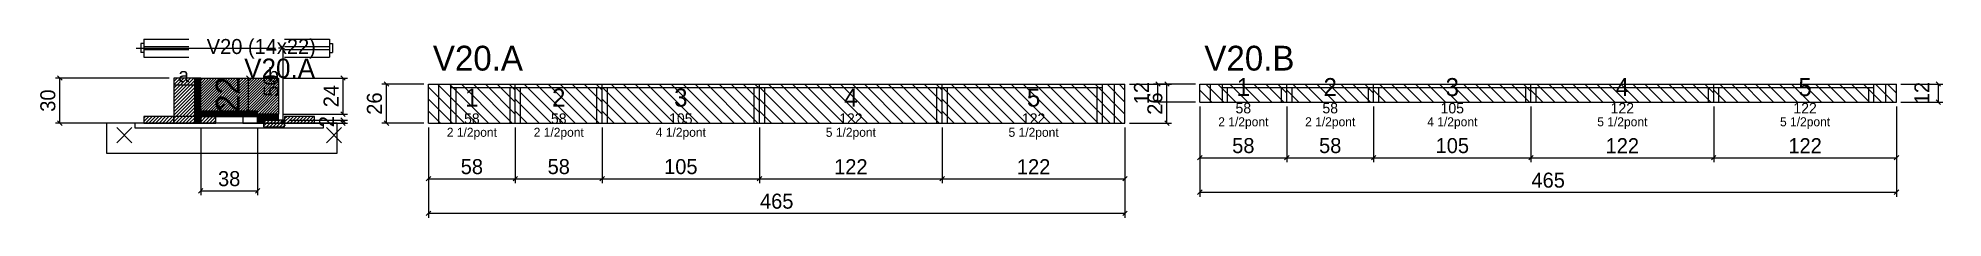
# Model space of a CAD drawing. Extents: x -69 to 1203, y -89 to 31.
import ezdxf
from ezdxf.enums import TextEntityAlignment as Align

# ---------------------------------------------------------------- set-up
doc = ezdxf.new("R2010")
doc.units = 0
for name, color, linetype in [('5', 5, 'Continuous'), ('barrote', 126, 'Continuous'), ('CONCRETO', 251, 'Continuous'), ('COTA', 241, 'Continuous'), ('Cota Seção (2x)', 241, 'Continuous'), ('detalhes', 7, 'Continuous'), ('Hachura', 251, 'Continuous'), ('Madeira', 126, 'Continuous'), ('NOMENCLATURA', 7, 'Continuous'), ('Painéis', 200, 'Continuous'), ('presilha', 224, 'Continuous'), ('Reaproveitamento', 30, 'Continuous'), ('SARR_2.2x7', 40, 'Continuous'), ('SARR_3.5x7', 81, 'Continuous'), ('SCO-___-LAJ', 224, 'Continuous'), ('TENSOR', 224, 'Continuous'), ('texto', 7, 'Continuous'), ('Texto Seção', 7, 'Continuous')]:
    doc.layers.add(name, color=color, linetype=linetype)
doc.dimstyles.new('PAINEL', dxfattribs={"dimtxt": 10, "dimasz": 3, "dimexe": 3, "dimexo": 3, "dimgap": 3, "dimtad": 1, "dimblk": 'OBLIQUE', "dimblk1": 'OBLIQUE', "dimcen": 2.5, "dimclrd": 4, "dimclre": 4, "dimclrt": 240, "dimazin": 3, "dimtfac": 1, "dimtmove": 0, "dimatfit": 3})
doc.dimstyles.new('SECAO2X', dxfattribs={"dimtxt": 16, "dimasz": 3, "dimexe": 3, "dimexo": 3, "dimgap": 3, "dimtad": 1, "dimblk": 'OBLIQUE', "dimblk1": 'OBLIQUE', "dimcen": 2.5, "dimclrd": 4, "dimclre": 4, "dimclrt": 240, "dimazin": 3, "dimtfac": 1, "dimtmove": 0, "dimatfit": 3})

# ---------------------------------------------------------------- blocks, each defined once
blk = doc.blocks.new('_OBLIQUE')
at = {"color": 0, "linetype": 'BYBLOCK'}
blk.add_line((-0.5, -0.5), (0.5, 0.5), dxfattribs=at)

msp = doc.modelspace()

# ---------------------------------------------------------------- hatches: boundary and pattern name
at = {"layer": 'COTA'}
h = msp.add_hatch(dxfattribs=at)
h.set_pattern_fill('ANSI31', scale=0.4)
h.paths.add_polyline_path([(40, -18), (40, 4), (92, 4), (92, -20), (78, -20), (78, -18)])
at = {"layer": 'Hachura'}
h = msp.add_hatch(dxfattribs=at)
h.set_pattern_fill('ANSI31', scale=0.5)
h.paths.add_polyline_path([(22, -26), (36, -26), (36, 4), (22, 4)])
h = msp.add_hatch(dxfattribs=at)
h.set_pattern_fill('ANSI31', scale=0.5)
h.paths.add_polyline_path([(22, -0.4), (36, -0.4), (36, 4), (22, 4)])
h = msp.add_hatch(dxfattribs=at)
h.set_pattern_fill('SOLID')
h.paths.add_polyline_path([(36, -26), (40, -26), (40, 4), (36, 4)])
h = msp.add_hatch(dxfattribs=at)
h.set_pattern_fill('ANSI31', scale=0.5)
h.paths.add_polyline_path([(2, -26), (22, -26), (22, -21.6), (2, -21.6)])
h = msp.add_hatch(dxfattribs=at)
h.set_pattern_fill('SOLID')
h.paths.add_polyline_path([(40, -21.6), (78, -21.6), (78, -18), (40, -18)])
h = msp.add_hatch(dxfattribs=at)
h.set_pattern_fill('ANSI31', scale=0.5)
h.paths.add_polyline_path([(40, -26), (50, -26), (50, -21.6), (40, -21.6)])
h = msp.add_hatch(dxfattribs=at)
h.set_pattern_fill('SOLID')
h.paths.add_polyline_path([(78, -24), (92, -24), (92, -20), (78, -20)])
h = msp.add_hatch(dxfattribs=at)
h.set_pattern_fill('SOLID')
h.paths.add_polyline_path([(78, -26), (82, -26), (82, -24), (78, -24)])
h = msp.add_hatch(dxfattribs=at)
h.set_pattern_fill('ANSI31', scale=0.5)
h.paths.add_polyline_path([(82, -26), (96, -26), (96, -24), (82, -24)])
h = msp.add_hatch(dxfattribs=at)
h.set_pattern_fill('ANSI31', scale=0.5)
h.paths.add_polyline_path([(82, -28.4), (96, -28.4), (96, -24), (82, -24)])
h = msp.add_hatch(dxfattribs=at)
h.set_pattern_fill('ANSI31', scale=0.5)
h.paths.add_polyline_path([(96, -26), (116, -26), (116, -21.6), (96, -21.6)])

# ---------------------------------------------------------------- linework, layer by layer
for p, q in [((0, 27), (0, 21)), ((2, 27), (0, 27)), ((2, 30), (32, 30)), ((2, 30), (2, 18)), ((96, 30), (126, 30)), ((126, 30), (126, 18)), ((126, 27), (128, 27)), ((128, 27), (128, 21)), ((2, 21), (0, 21)), ((2, 25), (32, 25)), ((2, 23), (32, 23)), ((2, 18), (32, 18)), ((96, 25), (126, 25)), ((96, 23), (126, 23)), ((96, 18), (126, 18)), ((126, 21), (128, 21))]:
    msp.add_line(p, q)
at = {"layer": 'barrote'}
msp.add_lwpolyline([(-23, -46), (131, -46), (131, -26), (-23, -26)], close=True, dxfattribs=at)
at = {"layer": 'CONCRETO'}
msp.add_lwpolyline([(40, -18), (40, 4), (92, 4), (92, -20), (78, -20), (78, -18)], close=True, dxfattribs=at)
at = {"layer": 'Madeira'}
for points in [[(22, -26), (36, -26), (36, 4), (22, 4)], [(22, -0.4), (36, -0.4), (36, 4), (22, 4)], [(2, -26), (22, -26), (22, -21.6), (2, -21.6)], [(22, -26), (36, -26), (36, -21.6), (22, -21.6)], [(40, -26), (50, -26), (50, -21.6), (40, -21.6)], [(68, -26), (78, -26), (78, -21.6), (68, -21.6)], [(82, -26), (96, -26), (96, -24), (82, -24)], [(82, -28.4), (96, -28.4), (96, -24), (82, -24)], [(96, -26), (116, -26), (116, -21.6), (96, -21.6)]]:
    msp.add_lwpolyline(points, close=True, dxfattribs=at)
at = {"layer": 'Painéis'}
for p, q in [((192, 0), (250, 0)), ((192, -26), (192, 0)), ((250, -26), (250, 0)), ((250, -26), (250, 0)), ((250, 0), (308, 0)), ((250, -26), (250, 0)), ((308, -26), (308, 0)), ((308, -26), (308, 0)), ((308, 0), (413, 0)), ((308, -26), (308, 0)), ((413, -26), (413, 0)), ((413, -26), (413, 0)), ((413, 0), (535, 0)), ((413, -26), (413, 0)), ((535, -26), (535, 0)), ((535, -26), (535, 0)), ((535, 0), (657, 0)), ((535, -26), (535, 0)), ((657, -26), (657, 0)), ((707, 0), (765, 0)), ((707, -12), (707, 0)), ((765, -12), (765, 0)), ((765, -12), (765, 0)), ((765, 0), (823, 0)), ((765, -12), (765, 0)), ((823, -12), (823, 0)), ((823, -12), (823, 0)), ((823, 0), (928, 0)), ((823, -12), (823, 0)), ((928, -12), (928, 0)), ((928, -12), (928, 0)), ((928, 0), (1050, 0)), ((928, -12), (928, 0)), ((1050, -12), (1050, 0)), ((1050, -12), (1050, 0)), ((1050, 0), (1172, 0)), ((1050, -12), (1050, 0)), ((1172, -12), (1172, 0)), ((707, -12), (765, -12)), ((765, -12), (823, -12)), ((823, -12), (928, -12)), ((928, -12), (1050, -12)), ((1050, -12), (1172, -12)), ((192, -26), (250, -26)), ((250, -26), (308, -26)), ((308, -26), (413, -26)), ((413, -26), (535, -26)), ((535, -26), (657, -26))]:
    msp.add_line(p, q, dxfattribs=at)
for points in [[(36, -26), (40, -26), (40, 4), (36, 4)], [(40, -21.6), (78, -21.6), (78, -18), (40, -18)], [(78, -24), (92, -24), (92, -20), (78, -20)], [(78, -26), (82, -26), (82, -24), (78, -24)]]:
    msp.add_lwpolyline(points, close=True, dxfattribs=at)
at = {"layer": 'presilha'}
for p, q in [((-16, -39), (-6, -29)), ((-16, -29), (-6, -39)), ((124, -39), (134, -29)), ((124, -29), (134, -39))]:
    msp.add_line(p, q, dxfattribs=at)
at = {"layer": 'Reaproveitamento', "color": 30}
for p, q in [((224, -26), (198, 0)), ((232, -26), (206, 0)), ((240, -26), (214, 0)), ((248, -26), (222, 0)), ((250, -20), (230, 0)), ((250, -12), (238, 0)), ((250, -4), (246, 0)), ((282, -26), (256, 0)), ((290, -26), (264, 0)), ((298, -26), (272, 0)), ((306, -26), (280, 0)), ((308, -20), (288, 0)), ((308, -12), (296, 0)), ((308, -4), (304, 0)), ((340, -26), (314, 0)), ((348, -26), (322, 0)), ((356, -26), (330, 0)), ((364, -26), (338, 0)), ((372, -26), (346, 0)), ((380, -26), (354, 0)), ((388, -26), (362, 0)), ((396, -26), (370, 0)), ((404, -26), (378, 0)), ((412, -26), (386, 0)), ((413, -19), (394, 0)), ((413, -11), (402, 0)), ((413, -3), (410, 0)), ((445, -26), (419, 0)), ((453, -26), (427, 0)), ((461, -26), (435, 0)), ((469, -26), (443, 0)), ((477, -26), (451, 0)), ((485, -26), (459, 0)), ((493, -26), (467, 0)), ((501, -26), (475, 0)), ((509, -26), (483, 0)), ((517, -26), (491, 0)), ((525, -26), (499, 0)), ((533, -26), (507, 0)), ((535, -20), (515, 0)), ((535, -12), (523, 0)), ((535, -4), (531, 0)), ((567, -26), (541, 0)), ((575, -26), (549, 0)), ((583, -26), (557, 0)), ((591, -26), (565, 0)), ((599, -26), (573, 0)), ((607, -26), (581, 0)), ((615, -26), (589, 0)), ((623, -26), (597, 0)), ((631, -26), (605, 0)), ((639, -26), (613, 0)), ((647, -26), (621, 0)), ((655, -26), (629, 0)), ((657, -20), (637, 0)), ((657, -12), (645, 0)), ((657, -4), (653, 0)), ((723, -12), (711, 0)), ((731, -12), (719, 0)), ((739, -12), (727, 0)), ((747, -12), (735, 0)), ((755, -12), (743, 0)), ((763, -12), (751, 0)), ((765, -6), (759, 0)), ((781, -12), (769, 0)), ((789, -12), (777, 0)), ((797, -12), (785, 0)), ((805, -12), (793, 0)), ((813, -12), (801, 0)), ((821, -12), (809, 0)), ((823, -6), (817, 0)), ((839, -12), (827, 0)), ((847, -12), (835, 0)), ((855, -12), (843, 0)), ((863, -12), (851, 0)), ((871, -12), (859, 0)), ((879, -12), (867, 0)), ((887, -12), (875, 0)), ((895, -12), (883, 0)), ((903, -12), (891, 0)), ((911, -12), (899, 0)), ((919, -12), (907, 0)), ((927, -12), (915, 0)), ((928, -5), (923, 0)), ((944, -12), (932, 0)), ((952, -12), (940, 0)), ((960, -12), (948, 0)), ((968, -12), (956, 0)), ((976, -12), (964, 0)), ((984, -12), (972, 0)), ((992, -12), (980, 0)), ((1000, -12), (988, 0)), ((1008, -12), (996, 0)), ((1016, -12), (1004, 0)), ((1024, -12), (1012, 0)), ((1032, -12), (1020, 0)), ((1040, -12), (1028, 0)), ((1048, -12), (1036, 0)), ((1050, -6), (1044, 0)), ((1066, -12), (1054, 0)), ((1074, -12), (1062, 0)), ((1082, -12), (1070, 0)), ((1090, -12), (1078, 0)), ((1098, -12), (1086, 0)), ((1106, -12), (1094, 0)), ((1114, -12), (1102, 0)), ((1122, -12), (1110, 0)), ((1130, -12), (1118, 0)), ((1138, -12), (1126, 0)), ((1146, -12), (1134, 0)), ((1154, -12), (1142, 0)), ((1162, -12), (1150, 0)), ((1170, -12), (1158, 0)), ((1172, -6), (1166, 0)), ((216, -26), (192, -2)), ((208, -26), (192, -10)), ((274, -26), (250, -2)), ((266, -26), (250, -10)), ((332, -26), (308, -2)), ((324, -26), (308, -10)), ((437, -26), (413, -2)), ((429, -26), (413, -10)), ((559, -26), (535, -2)), ((551, -26), (535, -10)), ((715, -12), (707, -4)), ((707, -12), (707, -12)), ((773, -12), (765, -4)), ((765, -12), (765, -12)), ((831, -12), (823, -4)), ((823, -12), (823, -12)), ((936, -12), (928, -4)), ((928, -12), (928, -12)), ((1058, -12), (1050, -4)), ((1050, -12), (1050, -12)), ((200, -26), (192, -18)), ((258, -26), (250, -18)), ((316, -26), (308, -18)), ((421, -26), (413, -18)), ((543, -26), (535, -18)), ((192, -26), (192, -26)), ((250, -26), (250, -26)), ((308, -26), (308, -26)), ((413, -26), (413, -26)), ((535, -26), (535, -26))]:
    msp.add_line(p, q, dxfattribs=at)
at = {"layer": 'SARR_2.2x7'}
for p, q in [((199, -26), (199, 0)), ((650, -26), (650, 0)), ((714, -12), (714, 0)), ((1165, -12), (1165, 0)), ((207, -2.2), (250, -2.2)), ((250, -2.2), (308, -2.2)), ((308, -2.2), (413, -2.2)), ((413, -2.2), (535, -2.2)), ((535, -2.2), (642, -2.2)), ((722, -2.2), (765, -2.2)), ((765, -2.2), (823, -2.2)), ((823, -2.2), (928, -2.2)), ((928, -2.2), (1050, -2.2)), ((1050, -2.2), (1157, -2.2))]:
    msp.add_line(p, q, dxfattribs=at)
at = {"layer": 'SARR_3.5x7'}
for p, q in [((207, -26), (207, 0)), ((250, -26), (250, 0)), ((250, -26), (250, 0)), ((308, -26), (308, 0)), ((308, -26), (308, 0)), ((413, -26), (413, 0)), ((413, -26), (413, 0)), ((535, -26), (535, 0)), ((535, -26), (535, 0)), ((642, -26), (642, 0)), ((722, -12), (722, 0)), ((765, -12), (765, 0)), ((765, -12), (765, 0)), ((823, -12), (823, 0)), ((823, -12), (823, 0)), ((928, -12), (928, 0)), ((928, -12), (928, 0)), ((1050, -12), (1050, 0)), ((1050, -12), (1050, 0)), ((1157, -12), (1157, 0)), ((210.5, -26), (210.5, -2.2)), ((246.5, -26), (246.5, -2.2)), ((253.5, -26), (253.5, -2.2)), ((304.5, -26), (304.5, -2.2)), ((311.5, -26), (311.5, -2.2)), ((409.5, -26), (409.5, -2.2)), ((416.5, -26), (416.5, -2.2)), ((531.5, -26), (531.5, -2.2)), ((538.5, -26), (538.5, -2.2)), ((638.5, -26), (638.5, -2.2)), ((722, -12), (725.5, -12)), ((725.5, -12), (725.5, -2.2)), ((761.5, -12), (761.5, -2.2)), ((761.5, -12), (765, -12)), ((765, -12), (768.5, -12)), ((768.5, -12), (768.5, -2.2)), ((819.5, -12), (819.5, -2.2)), ((819.5, -12), (823, -12)), ((823, -12), (826.5, -12)), ((826.5, -12), (826.5, -2.2)), ((924.5, -12), (924.5, -2.2)), ((924.5, -12), (928, -12)), ((928, -12), (931.5, -12)), ((931.5, -12), (931.5, -2.2)), ((1046.5, -12), (1046.5, -2.2)), ((1046.5, -12), (1050, -12)), ((1050, -12), (1053.5, -12)), ((1053.5, -12), (1053.5, -2.2)), ((1153.5, -12), (1153.5, -2.2)), ((1153.5, -12), (1157, -12)), ((207, -26), (210.5, -26)), ((246.5, -26), (250, -26)), ((250, -26), (253.5, -26)), ((304.5, -26), (308, -26)), ((308, -26), (311.5, -26)), ((409.5, -26), (413, -26)), ((413, -26), (416.5, -26)), ((531.5, -26), (535, -26)), ((535, -26), (538.5, -26)), ((638.5, -26), (642, -26))]:
    msp.add_line(p, q, dxfattribs=at)
at = {"layer": 'SCO-___-LAJ'}
msp.add_lwpolyline([(-4, -29.2), (122, -29.2), (122, -26), (-4, -26)], close=True, dxfattribs=at)
at = {"layer": 'TENSOR'}
msp.add_line((-3, 24), (90, 24), dxfattribs=at)

# ---------------------------------------------------------------- texts
at = {"layer": '5'}
for s, height, p in [('1', 12, (736, -2)), ('2', 12, (794, -2)), ('3', 12, (875.5, -2)), ('4', 12, (989, -2)), ('5', 12, (1111, -2)), ('1', 12, (221, -9)), ('2', 12, (279, -9)), ('3', 12, (360.5, -9)), ('4', 12, (474, -9)), ('5', 12, (596, -9)), ('58', 7, (736, -16)), ('58', 7, (794, -16)), ('105', 7, (875.5, -16)), ('122', 7, (989, -16)), ('122', 7, (1111, -16)), ('58', 7, (221, -23)), ('58', 7, (279, -23)), ('105', 7, (360.5, -23)), ('122', 7, (474, -23)), ('122', 7, (596, -23))]:
    msp.add_text(s, height=height, dxfattribs=at).set_placement(p, align=Align.MIDDLE_CENTER)
at = {"layer": 'detalhes'}
for s, p in [('a', (25, 1.3)), ('b', (85, 1.3)), ('c', (50, -15.5))]:
    msp.add_text(s, height=9.6, dxfattribs=at).set_placement(p)
at = {"layer": 'NOMENCLATURA'}
for s, p in [('V20.A', (195, 9)), ('V20.B', (710, 9))]:
    msp.add_text(s, height=16.5, dxfattribs=at).set_placement(p)
at = {"layer": 'texto', "char_height": 6, "attachment_point": 5}
for s, insert in [('2 1/2pont', (736, -26)), ('2 1/2pont', (794, -26)), ('4 1/2pont', (875.5, -26)), ('5 1/2pont', (989, -26)), ('5 1/2pont', (1111, -26)), ('2 1/2pont', (221, -33)), ('2 1/2pont', (279, -33)), ('4 1/2pont', (360.5, -33)), ('5 1/2pont', (474, -33)), ('5 1/2pont', (596, -33))]:
    msp.add_mtext(s, dxfattribs=dict(at, insert=insert))
at = {"layer": 'Texto Seção'}
for s, height, p in [('V20 (14x22)', 10, (44, 20)), ('V20.A', 13, (69, 4))]:
    msp.add_text(s, height=height, dxfattribs=at).set_placement(p)

# ---------------------------------------------------------------- dimensions: what is measured, and where the dimension line sits
at = {"layer": 'COTA'}
for base, p1, p2 in [((95, -26), (96, -26), (96, 24)), ((-54, -26), (2, -26), (22, 4)), ((135, -20), (92, -20), (92, 4)), ((164, -26), (192, -26), (192, 0)), ((685, -26), (657, -26), (657, 0)), ((679, -12), (707, -12), (707, 0)), ((1200, -12), (1172, -12), (1172, 0)), ((135, -26), (96, -26), (96, -24))]:
    msp.add_linear_dim(base=base, p1=p1, p2=p2, angle=90, dimstyle='PAINEL', dxfattribs=at).render()
for base, p1, p2 in [((707, -49), (707, -12), (765, -12)), ((707, -72), (707, -12), (1172, -12)), ((765, -49), (765, -12), (823, -12)), ((823, -49), (823, -12), (928, -12)), ((928, -49), (928, -12), (1050, -12)), ((1050, -49), (1050, -12), (1172, -12)), ((40, -71), (40, -26), (78, -26)), ((192, -63), (192, -26), (250, -26)), ((192, -86), (192, -26), (657, -26)), ((250, -63), (250, -26), (308, -26)), ((308, -63), (308, -26), (413, -26)), ((413, -63), (413, -26), (535, -26)), ((535, -63), (535, -26), (657, -26))]:
    msp.add_linear_dim(base=base, p1=p1, p2=p2, dimstyle='PAINEL', dxfattribs=at).render()
at = {"layer": 'Cota Seção (2x)'}
msp.add_linear_dim(base=(72, -18), p1=(40, -18), p2=(40, 4), angle=90, dimstyle='SECAO2X', dxfattribs=at).render()

doc.saveas('drawing.dxf')
